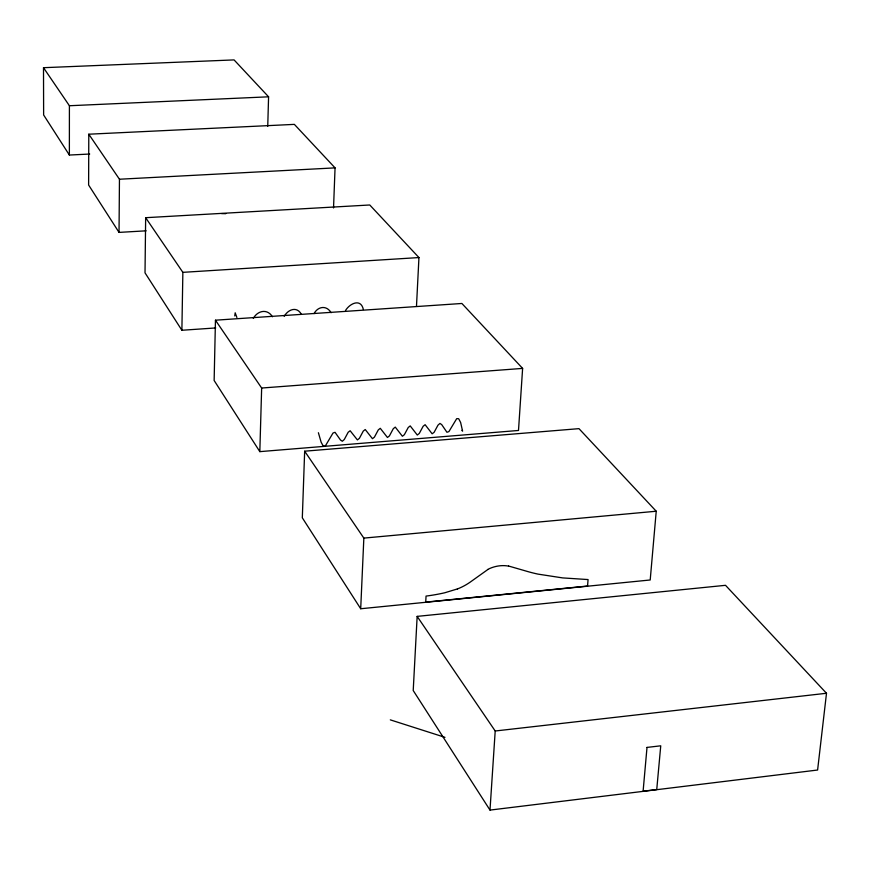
<?xml version="1.0" encoding="UTF-8"?>
<svg xmlns="http://www.w3.org/2000/svg" width="870" height="870" viewBox="0 0 870 870"><rect width="100%" height="100%" fill="white"/><g stroke="black" fill="none" stroke-linecap="round" stroke-linejoin="round"><path stroke-width="1.3" d="M89.697 154.033L69.372 155.045L69.404 105.738L43.5 67.697L234.073 59.91L268.58 96.809L267.742 126.367M333.536 207.941L335.059 167.877L294.364 124.377L88.794 134.208L88.62 185.027L119.038 232.399L146.138 230.822M119.038 232.399L119.451 179.231L88.794 134.208M416.491 306.099L418.948 257.563L369.761 204.983L145.649 217.696L145.018 272.843L181.884 330.263L215.727 327.946M181.884 330.263L182.863 272.343L145.649 217.696M215.456 320.193L214.14 380.494L259.825 451.639L518.498 430.465L522.62 368.401L461.894 303.478L215.456 320.193L261.652 388.031L259.825 451.639M304.663 451.193L302.314 517.813L360.702 608.75L650.205 579.986L656.23 511.234L578.974 428.649L304.663 451.193L363.845 538.106L360.702 608.75M417.154 616.384L413.217 690.53L489.995 810.09L817.604 770.026L826.5 693.27L725.515 585.314L417.154 616.384L495.204 730.996L489.995 810.09M234.759 315.94L235.183 312.798L236.89 317.496M314.037 313.624C317.996 306.218 326.728 305.065 331.111 312.732M253.29 318.376C257.759 310.438 267.492 308.502 272.419 316.778M284.196 316.31C288.133 309.47 296.822 305.914 301.411 314.364M345.499 310.557C349.588 303.63 360.854 297.899 363.355 309.513M487.787 569.567L470.333 582.03A52.472 44.772 -36.8 0 1 457.413 588.957M457.402 588.936L444.787 592.764A184.473 160.58 -38.7 0 1 426.05 596.08L425.724 602.116L587.554 586.043L588.066 579.561L562.651 577.908L537.975 574.113A196 167.29 -43.4 0 1 525.317 570.85L508.58 566.022M221.632 213.607L225.765 213.683M495.204 730.996L826.5 693.27M363.845 538.106L656.23 511.234M261.652 388.031L522.62 368.401M182.863 272.343L418.948 257.563M119.451 179.231L335.059 167.877M69.404 105.738L268.58 96.809M390.315 719.86L444.972 737.336M461.948 430.356L462.579 431.118L460.632 422.494L458.675 418.72L456.717 418.633L448.909 431.585L446.952 432.281L441.71 424.614L439.959 423.418L438.001 425.136L434.108 432.314L432.151 433.804L425.115 424.701L423.146 426.278L419.253 433.488L417.296 435.043L410.216 425.908L408.247 427.474L404.354 434.695L402.397 436.262L395.274 427.105L393.305 428.671L389.412 435.913L387.444 437.479L380.277 428.312L378.309 429.878L374.426 437.131L372.458 438.697L365.237 429.53L363.269 431.096L359.386 438.349L357.407 439.926L350.153 430.759L348.174 432.27L344.292 439.513L342.323 441.242L340.518 440.046L335.026 432.314L333.025 433.01L325.249 446.114L323.238 446.027L321.139 442.221L318.387 432.716M69.372 155.045L43.63 114.97L43.5 67.697M487.733 569.426A31.668 26.644 -37.2 0 1 508.537 566.12M647.008 747.417L643.104 791.221L656.741 789.547L660.743 745.807L647.008 747.417"/></g></svg>
